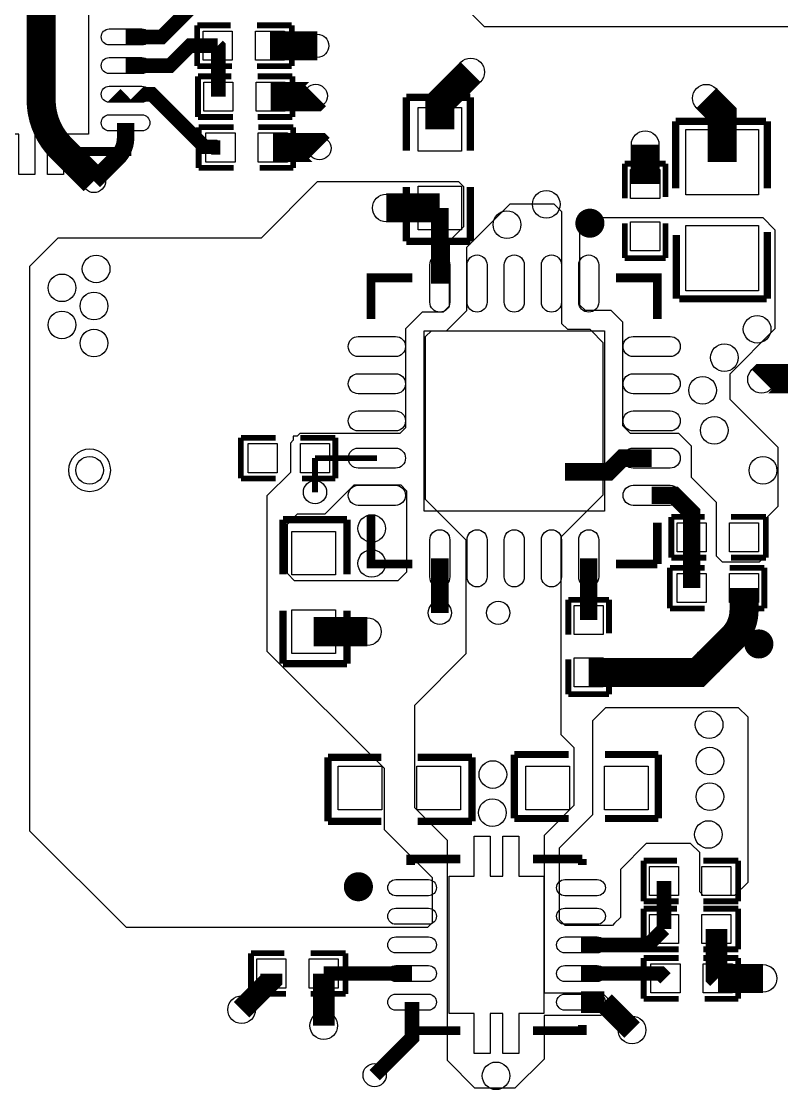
# Model space of a CAD drawing. Extents: x -17 to 168, y 0 to 127.
# Drawn here: x 36.1 to 49.37, y 37.09 to 55.75 of the extents above; entities that cross this region are included whole.
import ezdxf

# ---------------------------------------------------------------- set-up
doc = ezdxf.new("R2010")
doc.units = 0
doc.header["$MEASUREMENT"] = 0
for name, color, linetype in [('ET_TOP', 123, 'CONTINUOUS'), ('PG_SILKSCREEN_TOP', 123, 'CONTINUOUS'), ('PIN_TOP', 4, 'CONTINUOUS'), ('VC_TOP', 131, 'CONTINUOUS')]:
    doc.layers.add(name, color=color, linetype=linetype)

msp = doc.modelspace()

# ---------------------------------------------------------------- linework, layer by layer
at = {"layer": 'ET_TOP'}
msp.add_lwpolyline([(57.816801, 74.239095), (55.009999, 71.432395), (55.009999, 68.103191, 1.500703), (55.009999, 67.281298), (55.009999, 56.459095), (54.202305, 55.6514), (44.1833, 55.6514), (43.6245, 56.2102), (43.6245, 68.657495), (43.2562, 69.025795), (40.8178, 69.025795), (39.9288, 69.914795), (39.9288, 73.089795)], format="xyb", dxfattribs=at)
for points, const_width in [([(36.440897, 54.975811), (36.440897, 57.485991)], 0.508), ([(37.915901, 55.475911), (38.545491, 55.475911), (39.5478, 56.478195)], 0.254), ([(39.5224, 55.322495), (39.0398, 55.322495), (38.69309, 54.975811), (37.915901, 54.975811)], 0.254), ([(39.5351, 54.433495), (39.5351, 55.309795), (39.5224, 55.322495)], 0.254), ([(40.4368, 55.322495), (41.2623, 55.322495)], 0.508), ([(43.404003, 53.8607), (43.404003, 54.326003), (43.942, 54.864)], 0.508), ([(40.4495, 54.433495), (41.2242, 54.433495), (41.2369, 54.446195)], 0.508), ([(39.5732, 53.544495), (39.4716, 53.544495), (39.4589, 53.557195), (39.2938, 53.557195), (38.375311, 54.475609), (37.915799, 54.475609), (37.915901, 54.47571)], 0.254), ([(48.3362, 53.2892), (48.3362, 54.1274), (48.0568, 54.4068)], 0.508), ([(41.3004, 53.531795), (41.2877, 53.544495), (40.4876, 53.544495)], 0.508), ([(46.99, 52.9082), (46.99, 53.594)], 0.508), ([(43.404003, 52.4891), (42.4688, 52.4891)], 0.508), ([(43.404003, 51.167995), (43.404003, 52.4891)], 0.3048), ([(49.022, 49.493195), (49.0347, 49.505895), (52.5907, 49.505895), (53.1876, 48.908995), (53.1876, 48.108895)], 0.508), ([(41.2242, 48.117989), (41.2242, 47.5234)], 0.1016), ([(42.304005, 48.117989), (41.2242, 48.117989)], 0.1016), ([(45.593, 47.879), (46.355, 47.879), (46.593989, 48.117989), (47.103995, 48.117989)], 0.3048), ([(47.8028, 46.736), (47.8028, 47.163203), (47.498, 47.468003), (47.103995, 47.468003)], 0.3048), ([(47.8028, 45.847), (47.8028, 46.736)], 0.3048), ([(43.404003, 46.368005), (43.404003, 45.4152)], 0.3048), ([(46.003997, 46.368005), (46.003997, 45.2882)], 0.3048), ([(41.200299, 45.085991), (42.137609, 45.085991)], 0.508), ([(46.003997, 44.3738), (47.911791, 44.3738), (48.094113, 44.556197)], 0.508), ([(47.3202, 39.891995), (47.3202, 40.730195)], 0.254), ([(45.869606, 39.613789), (47.042095, 39.613789), (47.3202, 39.891995)], 0.254), ([(48.2346, 39.891995), (48.2346, 39.053795), (48.26, 39.028395)], 0.381), ([(40.4622, 39.113689), (40.4622, 39.002995), (39.9415, 38.482295)], 0.381), ([(41.3766, 39.113689), (41.3766, 38.202895)], 0.381), ([(42.919599, 39.113689), (41.3766, 39.113689)], 0.254), ([(45.869606, 39.113689), (47.260307, 39.113689), (47.3456, 39.028395)], 0.254), ([(48.26, 39.028395), (49.0474, 39.028395)], 0.508), ([(42.919599, 38.613791), (42.919599, 37.993295), (42.2656, 37.339295)], 0.254), ([(45.869606, 38.613791), (46.274203, 38.613791)], 0.381), ([(46.274203, 38.613791), (46.7614, 38.126695)], 0.381)]:
    msp.add_lwpolyline(points, dxfattribs=dict(at, const_width=const_width))
for points, const_width in [([(36.440897, 54.975811), (36.440897, 54.378504, 0.198913), (36.791417, 53.532278), (37.3634, 52.960295)], 0.508), ([(37.3634, 52.960295), (37.77361, 53.370505, 0.198923), (37.915799, 53.713761), (37.915799, 53.975787), (37.915901, 53.975787), (37.915901, 53.975813)], 0.3048), ([(48.7172, 45.847), (48.7172, 45.462317, -0.19893), (48.516997, 44.979031), (48.094113, 44.556197)], 0.508)]:
    msp.add_lwpolyline(points, format="xyb", dxfattribs=dict(at, const_width=const_width))
for points in [[(42.434205, 42.698797), (42.434205, 41.628492), (43.269103, 40.793492), (43.269103, 39.998599), (43.187899, 39.917395), (37.929312, 39.917395), (36.2458, 41.600907), (36.2458, 51.474395), (36.7411, 51.969695), (40.288693, 51.969695), (41.269412, 52.950389), (43.729402, 52.950389), (43.818607, 52.86121), (43.818607, 52.156411), (43.569407, 51.907211), (43.569407, 50.775108), (43.462702, 50.668403), (43.093411, 50.668403), (42.804309, 50.379401), (42.804309, 48.644607), (42.70629, 48.546512), (40.958491, 48.546512), (40.910993, 48.498989), (40.843098, 48.498989), (40.843098, 48.431094), (40.794203, 48.382199), (40.794203, 47.866605), (40.385009, 47.457411), (40.385009, 44.747891)], [(44.0182, 37.110695), (43.5356, 37.593295), (43.5356, 39.862506), (43.5356, 40.886609), (43.5356, 41.438297), (42.964887, 42.009111), (42.964887, 43.066487), (42.964887, 43.803087), (43.8658, 44.704), (43.8658, 46.6852), (43.1546, 47.3964), (43.1546, 50.2412), (43.2562, 50.3428), (43.390591, 50.3428), (43.521605, 50.3428), (43.796204, 50.617399), (43.87469, 50.695911), (43.87469, 51.805103), (44.633109, 52.563497), (45.395896, 52.563497), (45.531507, 52.427911), (45.531507, 50.473102), (45.634402, 50.370207), (46.022793, 50.370207), (46.0502, 50.3428), (46.2534, 50.1396), (46.2534, 47.4726), (45.5168, 46.736), (45.5168, 43.290693), (45.585405, 43.222189), (45.7454, 43.062093), (45.7454, 42.131209), (45.7454, 42.047897), (45.2247, 41.527197), (45.2247, 39.900606), (45.2247, 38.774395), (46.2407, 38.774395), (46.3296, 38.685495), (46.3296, 38.494995), (46.2153, 38.380695), (45.2247, 38.380695), (45.2247, 37.618695), (44.7167, 37.110695)], [(49.043006, 52.321104), (49.256696, 52.107313), (49.256696, 50.470308), (49.256696, 50.37709), (48.467493, 49.587912), (48.467493, 49.148746), (49.305972, 48.310267), (49.305972, 47.272473), (49.099191, 47.065692), (49.099191, 46.416189), (48.983392, 46.30039), (48.343109, 46.30039), (48.236099, 46.407299), (48.236099, 47.341307), (47.800311, 47.777095), (47.800311, 48.328809), (47.577807, 48.551313), (46.732393, 48.551313), (46.599094, 48.684688), (46.599094, 50.490907), (46.394599, 50.695403), (45.949895, 50.695403), (45.851801, 50.793396), (45.851801, 52.181303), (45.991704, 52.321104), (46.743188, 52.321104)], [(41.91, 47.6504), (42.7228, 47.6504), (42.8244, 47.5488), (42.8244, 46.1264), (42.672, 45.974), (40.8686, 45.974), (40.7416, 46.101), (40.7416, 46.9646), (40.9194, 47.1424), (41.402, 47.1424)], [(47.00839, 41.38361), (46.5582, 40.933395), (46.5582, 40.095195), (46.4566, 39.993595), (46.417713, 39.954708), (45.591705, 39.954708), (45.552792, 39.993595), (45.495007, 40.051507), (45.495007, 41.312592), (46.0756, 41.893211), (46.0756, 41.9862), (46.0756, 43.5356), (46.191195, 43.651195), (46.3042, 43.7642), (48.6156, 43.7642), (48.7807, 43.5991), (48.7807, 43.371795), (48.7807, 40.704795), (48.5521, 40.476195), (48.006, 40.476195), (47.9425, 40.539695), (47.9425, 41.225495), (47.78441, 41.38361)]]:
    msp.add_lwpolyline(points, close=True, dxfattribs=at)
msp.add_lwpolyline([(37.655602, 47.905695, 1), (36.918798, 47.905695, 1)], format="xyb", close=True, dxfattribs=at)
at = {"layer": 'PG_SILKSCREEN_TOP'}
for points, const_width in [([(39.1668, 54.966895), (39.1668, 55.678095)], 0.1016), ([(39.1668, 55.678095), (39.751, 55.678095)], 0.1016), ([(40.8178, 55.678095), (40.2082, 55.678095)], 0.1016), ([(40.8178, 54.966895), (40.8178, 55.678095)], 0.1016), ([(39.7764, 54.966895), (39.1668, 54.966895)], 0.1016), ([(40.8178, 54.966895), (40.2082, 54.966895)], 0.1016), ([(39.1795, 54.077895), (39.1795, 54.789095)], 0.1016), ([(39.1795, 54.789095), (39.7637, 54.789095)], 0.1016), ([(40.8305, 54.789095), (40.2209, 54.789095)], 0.1016), ([(40.8305, 54.077895), (40.8305, 54.789095)], 0.1016), ([(43.937403, 54.4195), (42.819803, 54.4195)], 0.127), ([(42.819803, 54.4195), (42.819803, 53.4924)], 0.127), ([(43.937403, 53.4924), (43.937403, 54.4195)], 0.127), ([(39.7891, 54.077895), (39.1795, 54.077895)], 0.1016), ([(40.8305, 54.077895), (40.2209, 54.077895)], 0.1016), ([(39.1922, 53.900095), (39.1922, 53.188895)], 0.1016), ([(39.1922, 53.900095), (39.8018, 53.900095)], 0.1016), ([(40.2336, 53.900095), (40.8432, 53.900095)], 0.1016), ([(40.8432, 53.900095), (40.8432, 53.188895)], 0.1016), ([(47.5234, 54.0004), (49.0982, 54.0004)], 0.127), ([(47.5234, 52.832), (47.5234, 54.0004)], 0.127), ([(49.1236, 54.0004), (49.1236, 52.832)], 0.127), ([(37.940996, 53.578811), (37.940996, 53.475611), (37.075897, 53.475611)], 0.1524), ([(39.1922, 53.188895), (39.8018, 53.188895)], 0.1016), ([(40.8432, 53.188895), (40.259, 53.188895)], 0.1016), ([(46.6344, 53.2638), (47.3456, 53.2638)], 0.1016), ([(46.6344, 52.6542), (46.6344, 53.2638)], 0.1016), ([(47.3456, 53.2638), (47.3456, 52.6796)], 0.1016), ([(42.819803, 51.9049), (42.819803, 52.8574)], 0.127), ([(43.937403, 52.8574), (43.937403, 51.9049)], 0.127), ([(46.6344, 51.6128), (46.6344, 52.2224)], 0.1016), ([(47.3456, 51.6128), (47.3456, 52.2224)], 0.1016), ([(47.5361, 52.0192), (47.5361, 50.9016)], 0.127), ([(49.1236, 50.9016), (49.1236, 52.07)], 0.127), ([(43.937403, 51.9049), (42.819803, 51.9049)], 0.127), ([(46.6344, 51.6128), (47.3456, 51.6128)], 0.1016), ([(42.203903, 50.546), (42.203903, 51.268097), (42.926, 51.268097)], 0.1524), ([(46.482, 51.268097), (47.204097, 51.268097), (47.204097, 50.546)], 0.1524), ([(47.5869, 50.9016), (49.1109, 50.9016)], 0.127), ([(39.9288, 48.473589), (40.5384, 48.473589)], 0.1016), ([(39.9288, 48.473589), (39.9288, 47.762389)], 0.1016), ([(40.9702, 48.473589), (41.5798, 48.473589)], 0.1016), ([(41.5798, 48.473589), (41.5798, 47.762389)], 0.1016), ([(39.9288, 47.762389), (40.5384, 47.762389)], 0.1016), ([(41.5798, 47.762389), (40.9956, 47.762389)], 0.1016), ([(40.666899, 46.089291), (40.666899, 47.041791)], 0.127), ([(40.666899, 47.041791), (41.784499, 47.041791)], 0.127), ([(41.784499, 47.041791), (41.784499, 46.089291)], 0.127), ([(42.926, 46.267903), (42.203903, 46.267903), (42.203903, 47.117)], 0.1524), ([(47.204097, 46.99), (47.204097, 46.267903)], 0.1524), ([(47.4472, 46.3804), (47.4472, 47.0916)], 0.1016), ([(47.4472, 47.0916), (48.0314, 47.0916)], 0.1016), ([(49.0982, 47.0916), (48.4886, 47.0916)], 0.1016), ([(49.0982, 46.3804), (49.0982, 47.0916)], 0.1016), ([(47.204097, 46.267903), (46.482, 46.267903)], 0.1524), ([(48.0568, 46.3804), (47.4472, 46.3804)], 0.1016), ([(49.0982, 46.3804), (48.4886, 46.3804)], 0.1016), ([(47.4218, 46.2026), (48.0314, 46.2026)], 0.1016), ([(47.4218, 46.2026), (47.4218, 45.4914)], 0.1016), ([(48.4632, 46.2026), (49.0728, 46.2026)], 0.1016), ([(49.0728, 46.2026), (49.0728, 45.4914)], 0.1016), ([(45.648397, 45.6438), (46.359597, 45.6438)], 0.1016), ([(45.648397, 45.0342), (45.648397, 45.6438)], 0.1016), ([(46.359597, 45.6438), (46.359597, 45.0596)], 0.1016), ([(47.4218, 45.4914), (48.0314, 45.4914)], 0.1016), ([(49.0728, 45.4914), (48.4886, 45.4914)], 0.1016), ([(40.666899, 45.454291), (40.666899, 44.527191)], 0.127), ([(41.784499, 44.527191), (41.784499, 45.454291)], 0.127), ([(45.648397, 43.9928), (45.648397, 44.6024)], 0.1016), ([(46.359597, 43.9928), (46.359597, 44.6024)], 0.1016), ([(40.666899, 44.527191), (41.784499, 44.527191)], 0.127), ([(45.648397, 43.9928), (46.359597, 43.9928)], 0.1016), ([(42.3799, 42.889195), (41.4528, 42.889195)], 0.127), ([(41.4528, 42.889195), (41.4528, 41.771595)], 0.127), ([(43.0149, 42.889195), (43.9674, 42.889195)], 0.127), ([(43.9674, 42.889195), (43.9674, 41.771595)], 0.127), ([(44.704, 41.822395), (44.704, 42.939995)], 0.127), ([(44.704, 42.939995), (45.6565, 42.939995)], 0.127), ([(47.2186, 42.939995), (46.2915, 42.939995)], 0.127), ([(47.2186, 41.822395), (47.2186, 42.939995)], 0.127), ([(41.4528, 41.771595), (42.3799, 41.771595)], 0.127), ([(43.9674, 41.771595), (43.0149, 41.771595)], 0.127), ([(45.6565, 41.822395), (44.704, 41.822395)], 0.127), ([(46.2915, 41.822395), (47.2186, 41.822395)], 0.127), ([(42.894504, 41.010789), (42.894504, 41.113989), (43.759603, 41.113989)], 0.1524), ([(45.029603, 41.113989), (45.894803, 41.113989)], 0.1524), ([(45.894803, 41.113989), (45.894803, 41.010789)], 0.1524), ([(46.9646, 40.374595), (46.9646, 41.085795)], 0.1016), ([(46.9646, 41.085795), (47.5488, 41.085795)], 0.1016), ([(48.6156, 41.085795), (48.006, 41.085795)], 0.1016), ([(48.6156, 40.374595), (48.6156, 41.085795)], 0.1016), ([(47.5742, 40.374595), (46.9646, 40.374595)], 0.1016), ([(48.6156, 40.374595), (48.006, 40.374595)], 0.1016), ([(46.9646, 39.536395), (46.9646, 40.247595)], 0.1016), ([(46.9646, 40.247595), (47.5488, 40.247595)], 0.1016), ([(48.6156, 40.247595), (48.006, 40.247595)], 0.1016), ([(48.6156, 39.536395), (48.6156, 40.247595)], 0.1016), ([(47.5742, 39.536395), (46.9646, 39.536395)], 0.1016), ([(48.6156, 39.536395), (48.006, 39.536395)], 0.1016), ([(40.1066, 39.469289), (40.6908, 39.469289)], 0.1016), ([(40.1066, 38.758089), (40.1066, 39.469289)], 0.1016), ([(41.7576, 39.469289), (41.148, 39.469289)], 0.1016), ([(41.7576, 38.758089), (41.7576, 39.469289)], 0.1016), ([(46.9646, 39.383995), (46.9646, 38.672795)], 0.1016), ([(46.9646, 39.383995), (47.5742, 39.383995)], 0.1016), ([(48.006, 39.383995), (48.6156, 39.383995)], 0.1016), ([(48.6156, 39.383995), (48.6156, 38.672795)], 0.1016), ([(40.7162, 38.758089), (40.1066, 38.758089)], 0.1016), ([(41.7576, 38.758089), (41.148, 38.758089)], 0.1016), ([(46.9646, 38.672795), (47.5742, 38.672795)], 0.1016), ([(48.6156, 38.672795), (48.0314, 38.672795)], 0.1016), ([(43.759603, 38.113691), (42.894504, 38.113691), (42.894504, 38.216789)], 0.1524), ([(45.894803, 38.216789), (45.894803, 38.113691), (45.029603, 38.113691)], 0.1524)]:
    msp.add_lwpolyline(points, dxfattribs=dict(at, const_width=const_width))
at = {"layer": 'PG_SILKSCREEN_TOP', "const_width": 0.254}
for points in [[(46.1518, 52.2224, 1), (45.8978, 52.2224, 1)], [(49.102797, 44.871411, 1), (48.848747, 44.871361, 1)], [(42.108603, 40.629789, 1), (41.854653, 40.629891, 1)]]:
    msp.add_lwpolyline(points, format="xyb", close=True, dxfattribs=at)
at = {"layer": 'PIN_TOP'}
for points in [[(35.615905, 56.175707), (36.051007, 56.175707), (36.051007, 56.875705), (36.33089, 56.875705), (36.33089, 56.175707), (36.550905, 56.175707), (36.550905, 56.875705), (36.830787, 56.875705), (36.830787, 56.175707), (37.265889, 56.175707), (37.265889, 53.775915), (36.830787, 53.775915), (36.830787, 53.075916), (36.550905, 53.075916), (36.550905, 53.775915), (36.33089, 53.775915), (36.33089, 53.075916), (36.051007, 53.075916), (36.051007, 53.775915), (35.615905, 53.775915)], [(39.7764, 55.576495), (39.7764, 55.068495), (39.2684, 55.068495), (39.2684, 55.576495)], [(40.6908, 55.576495), (40.6908, 55.068495), (40.1828, 55.068495), (40.1828, 55.576495)], [(39.7891, 54.687495), (39.7891, 54.179495), (39.2811, 54.179495), (39.2811, 54.687495)], [(40.7035, 54.687495), (40.7035, 54.179495), (40.1955, 54.179495), (40.1955, 54.687495)], [(43.023003, 54.2417), (43.785003, 54.2417), (43.785003, 53.4797), (43.023003, 53.4797)], [(39.3192, 53.290495), (39.3192, 53.798495), (39.8272, 53.798495), (39.8272, 53.290495)], [(40.2336, 53.290495), (40.2336, 53.798495), (40.7416, 53.798495), (40.7416, 53.290495)], [(48.9712, 52.7177), (47.7012, 52.7177), (47.7012, 53.8607), (48.9712, 53.8607)], [(47.244, 52.6542), (46.736, 52.6542), (46.736, 53.1622), (47.244, 53.1622)], [(43.023003, 52.8701), (43.785003, 52.8701), (43.785003, 52.1081), (43.023003, 52.1081)], [(47.244, 51.7398), (46.736, 51.7398), (46.736, 52.2478), (47.244, 52.2478)], [(48.9712, 51.0413), (47.7012, 51.0413), (47.7012, 52.1843), (48.9712, 52.1843)], [(46.279054, 50.343054), (46.279054, 47.192946), (43.128946, 47.192946), (43.128946, 50.343054)], [(40.0558, 47.863989), (40.0558, 48.371989), (40.5638, 48.371989), (40.5638, 47.863989)], [(40.9702, 47.863989), (40.9702, 48.371989), (41.4782, 48.371989), (41.4782, 47.863989)], [(48.0568, 46.99), (48.0568, 46.482), (47.5488, 46.482), (47.5488, 46.99)], [(48.9712, 46.99), (48.9712, 46.482), (48.4632, 46.482), (48.4632, 46.99)], [(41.581299, 46.076591), (40.819299, 46.076591), (40.819299, 46.838591), (41.581299, 46.838591)], [(47.5488, 45.593), (47.5488, 46.101), (48.0568, 46.101), (48.0568, 45.593)], [(48.4632, 45.593), (48.4632, 46.101), (48.9712, 46.101), (48.9712, 45.593)], [(46.257997, 45.0342), (45.749997, 45.0342), (45.749997, 45.5422), (46.257997, 45.5422)], [(41.581299, 44.704991), (40.819299, 44.704991), (40.819299, 45.466991), (41.581299, 45.466991)], [(46.257997, 44.1198), (45.749997, 44.1198), (45.749997, 44.6278), (46.257997, 44.6278)], [(41.6306, 41.974795), (41.6306, 42.736795), (42.3926, 42.736795), (42.3926, 41.974795)], [(43.0022, 41.974795), (43.0022, 42.736795), (43.7642, 42.736795), (43.7642, 41.974795)], [(45.6692, 42.736795), (45.6692, 41.974795), (44.9072, 41.974795), (44.9072, 42.736795)], [(47.0408, 42.736795), (47.0408, 41.974795), (46.2788, 41.974795), (46.2788, 42.736795)], [(43.569611, 40.813685), (44.004713, 40.813685), (44.004713, 41.513684), (44.284595, 41.513684), (44.284595, 40.813685), (44.50461, 40.813685), (44.50461, 41.513684), (44.784493, 41.513684), (44.784493, 40.813685), (45.219595, 40.813685), (45.219595, 38.413893), (44.784493, 38.413893), (44.784493, 37.713895), (44.50461, 37.713895), (44.50461, 38.413893), (44.284595, 38.413893), (44.284595, 37.713895), (44.004713, 37.713895), (44.004713, 38.413893), (43.569611, 38.413893)], [(47.5742, 40.984195), (47.5742, 40.476195), (47.0662, 40.476195), (47.0662, 40.984195)], [(48.4886, 40.984195), (48.4886, 40.476195), (47.9806, 40.476195), (47.9806, 40.984195)], [(47.5742, 40.145995), (47.5742, 39.637995), (47.0662, 39.637995), (47.0662, 40.145995)], [(48.4886, 40.145995), (48.4886, 39.637995), (47.9806, 39.637995), (47.9806, 40.145995)], [(40.7162, 39.367689), (40.7162, 38.859689), (40.2082, 38.859689), (40.2082, 39.367689)], [(41.6306, 39.367689), (41.6306, 38.859689), (41.1226, 38.859689), (41.1226, 39.367689)], [(47.0916, 38.774395), (47.0916, 39.282395), (47.5996, 39.282395), (47.5996, 38.774395)], [(48.006, 38.774395), (48.006, 39.282395), (48.514, 39.282395), (48.514, 38.774395)]]:
    msp.add_lwpolyline(points, close=True, dxfattribs=at)
for points in [[(38.200902, 55.335957), (37.6309, 55.335957, -1), (37.6309, 55.615865), (38.200902, 55.615865, -1)], [(38.200902, 54.835857), (37.6309, 54.835857, -1), (37.6309, 55.115765), (38.200902, 55.115765, -1)], [(38.200902, 54.335756), (37.6309, 54.335756, -1), (37.6309, 54.615664), (38.200902, 54.615664, -1)], [(38.200902, 53.835859), (37.6309, 53.835859, -1), (37.6309, 54.115767), (38.200902, 54.115767, -1)], [(43.228997, 50.843002), (43.228997, 51.492988, -1), (43.579009, 51.492988), (43.579009, 50.843002, -1)], [(43.878983, 50.843002), (43.878983, 51.492988, -1), (44.228995, 51.492988), (44.228995, 50.843002, -1)], [(44.528994, 50.843002), (44.528994, 51.492988, -1), (44.879006, 51.492988), (44.879006, 50.843002, -1)], [(45.179005, 50.843002), (45.179005, 51.492988, -1), (45.529017, 51.492988), (45.529017, 50.843002, -1)], [(45.828991, 50.843002), (45.828991, 51.492988, -1), (46.179003, 51.492988), (46.179003, 50.843002, -1)], [(41.979012, 50.243003), (42.628998, 50.243003, -1), (42.628998, 49.892991), (41.979012, 49.892991, -1)], [(46.779002, 50.243003), (47.428988, 50.243003, -1), (47.428988, 49.892991), (46.779002, 49.892991, -1)], [(41.979012, 49.593017), (42.628998, 49.593017, -1), (42.628998, 49.243005), (41.979012, 49.243005, -1)], [(46.779002, 49.593017), (47.428988, 49.593017, -1), (47.428988, 49.243005), (46.779002, 49.243005, -1)], [(41.979012, 48.943006), (42.628998, 48.943006, -1), (42.628998, 48.592994), (41.979012, 48.592994, -1)], [(46.779002, 48.943006), (47.428988, 48.943006, -1), (47.428988, 48.592994), (46.779002, 48.592994, -1)], [(41.979012, 48.292995), (42.628998, 48.292995, -1), (42.628998, 47.942983), (41.979012, 47.942983, -1)], [(46.779002, 48.292995), (47.428988, 48.292995, -1), (47.428988, 47.942983), (46.779002, 47.942983, -1)], [(41.979012, 47.643009), (42.628998, 47.643009, -1), (42.628998, 47.292997), (41.979012, 47.292997, -1)], [(46.779002, 47.643009), (47.428988, 47.643009, -1), (47.428988, 47.292997), (46.779002, 47.292997, -1)], [(43.228997, 46.043012), (43.228997, 46.692998, -1), (43.579009, 46.692998), (43.579009, 46.043012, -1)], [(43.878983, 46.043012), (43.878983, 46.692998, -1), (44.228995, 46.692998), (44.228995, 46.043012, -1)], [(44.528994, 46.043012), (44.528994, 46.692998, -1), (44.879006, 46.692998), (44.879006, 46.043012, -1)], [(45.179005, 46.043012), (45.179005, 46.692998, -1), (45.529017, 46.692998), (45.529017, 46.043012, -1)], [(45.828991, 46.043012), (45.828991, 46.692998, -1), (46.179003, 46.692998), (46.179003, 46.043012, -1)], [(43.204562, 40.473694), (42.634637, 40.473694, -1), (42.634637, 40.753881), (43.204562, 40.753881, -1)], [(46.154569, 40.473694), (45.584643, 40.473694, -1), (45.584643, 40.753881), (46.154569, 40.753881, -1)], [(43.204562, 39.973796), (42.634637, 39.973796, -1), (42.634637, 40.253983), (43.204562, 40.253983, -1)], [(46.154569, 39.973796), (45.584643, 39.973796, -1), (45.584643, 40.253983), (46.154569, 40.253983, -1)], [(43.204562, 39.473695), (42.634637, 39.473695, -1), (42.634637, 39.753883), (43.204562, 39.753883, -1)], [(46.154569, 39.473695), (45.584643, 39.473695, -1), (45.584643, 39.753883), (46.154569, 39.753883, -1)], [(43.204562, 38.973595), (42.634637, 38.973595, -1), (42.634637, 39.253782), (43.204562, 39.253782, -1)], [(46.154569, 38.973595), (45.584643, 38.973595, -1), (45.584643, 39.253782), (46.154569, 39.253782, -1)], [(43.204562, 38.473698), (42.634637, 38.473698, -1), (42.634637, 38.753885), (43.204562, 38.753885, -1)], [(46.154569, 38.473698), (45.584643, 38.473698, -1), (45.584643, 38.753885), (46.154569, 38.753885, -1)]]:
    msp.add_lwpolyline(points, format="xyb", close=True, dxfattribs=at)
at = {"layer": 'VC_TOP'}
for centre, radius in [((41.2623, 55.322495), 0.2032), ((43.942, 54.864), 0.2413), ((41.2369, 54.446195), 0.2032), ((48.0568, 54.4068), 0.2413), ((46.99, 53.594), 0.2413), ((41.3004, 53.531795), 0.2032), ((37.3634, 52.960295), 0.2032), ((42.4688, 52.4891), 0.2413), ((45.2628, 52.5526), 0.2413), ((44.577, 52.197), 0.2413), ((37.4015, 51.423595), 0.2413), ((36.8046, 51.093395), 0.2413), ((37.3634, 50.775895), 0.2413), ((36.8046, 50.445695), 0.2413), ((48.9458, 50.369495), 0.2413), ((37.3634, 50.128195), 0.2413), ((48.3743, 49.874195), 0.2413), ((49.022, 49.493195), 0.2413), ((47.9933, 49.302695), 0.2413), ((48.1965, 48.604195), 0.2413), ((37.2872, 47.905695), 0.2413), ((49.0474, 47.9044), 0.2413), ((41.2242, 47.5234), 0.2032), ((42.2148, 46.8884), 0.2413), ((42.2148, 46.2788), 0.2413), ((43.404003, 45.4152), 0.2032), ((44.4246, 45.4152), 0.2032), ((42.137609, 45.085991), 0.2413), ((48.094113, 44.556197), 0.2413), ((48.1076, 43.460695), 0.2413), ((48.1203, 42.825695), 0.2413), ((44.330112, 42.590491), 0.2413), ((48.1203, 42.203395), 0.2413), ((44.323, 41.923995), 0.2413), ((48.0949, 41.542995), 0.2413), ((49.0474, 39.028395), 0.2413), ((39.9415, 38.482295), 0.2413), ((41.3766, 38.202895), 0.2413), ((46.7614, 38.126695), 0.2413), ((42.2656, 37.339295), 0.2032), ((44.3865, 37.326595), 0.2413)]:
    msp.add_circle(centre, radius, dxfattribs=at)

doc.saveas('drawing.dxf')
